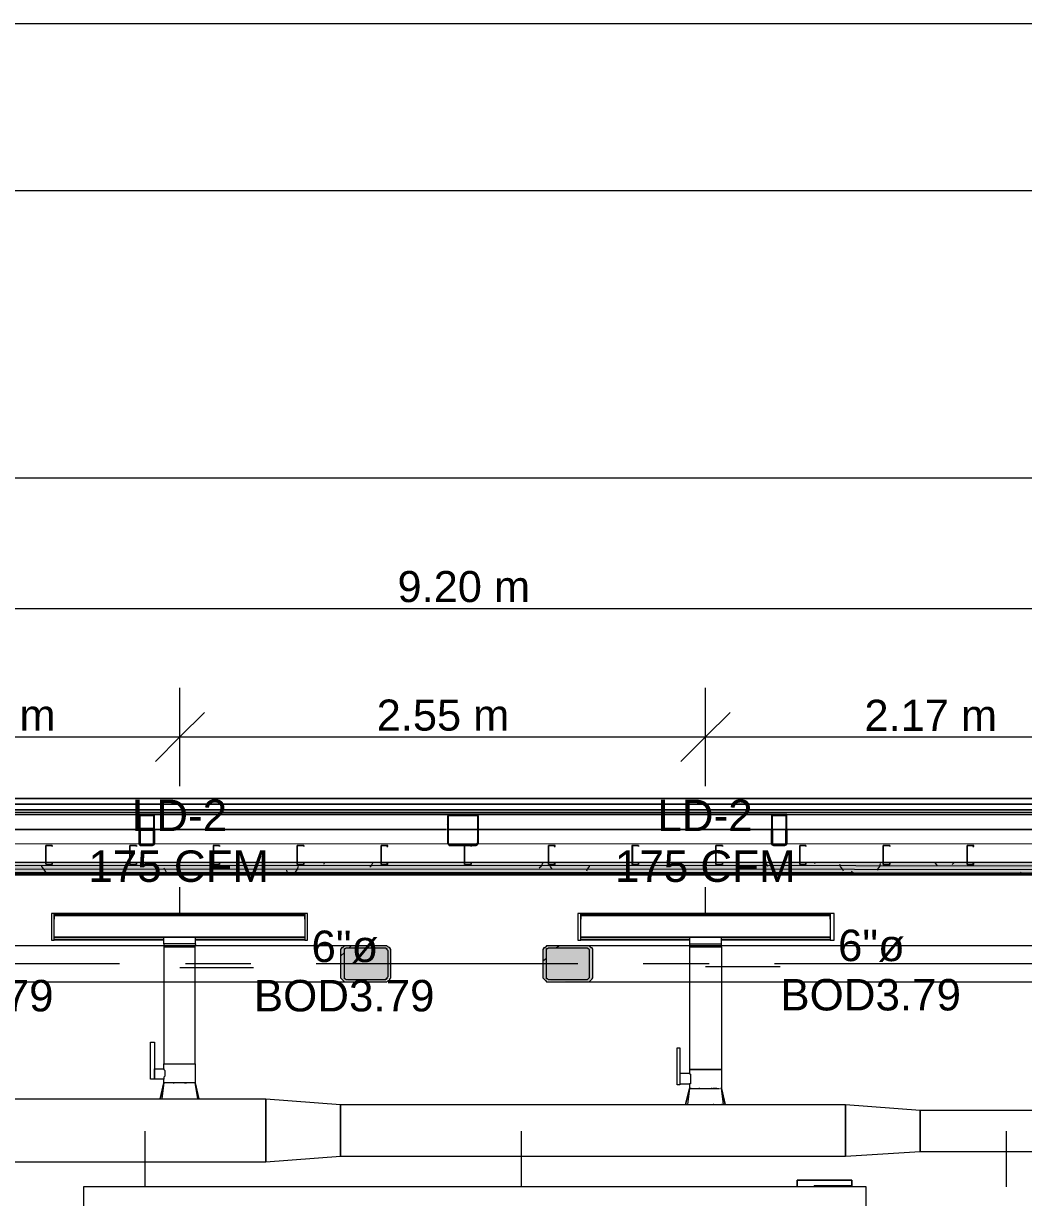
# Model space of a CAD drawing. Header units: metres. Extents: x 98 to 337, y -7 to 53.
# Drawn here: x 119.6 to 124.45, y 47.71 to 53.4 of the extents above; entities that cross this region are included whole.
import ezdxf

# ---------------------------------------------------------------- set-up
doc = ezdxf.new("R2010")
doc.units = ezdxf.units.M
for name, color, linetype, lineweight in [('A-Muros', 6, 'Continuous', 0), ('HVAC - Ductos', 5, 'Continuous', 0), ('PDF_Text', 7, 'Continuous', 0)]:
    doc.layers.add(name, color=color, linetype=linetype, lineweight=lineweight)
doc.layers.add('PDF_Geometry', color=7, linetype='Continuous', lineweight=0, true_color=0xaaaaaa)
doc.layers.add('PDF_Solid Fills', color=7, linetype='Continuous', lineweight=0, true_color=0xffffff)
doc.styles.add('PDF Helvetica', font='')
doc.styles.get('PDF Helvetica').set_extended_font_data('Helvetica')

msp = doc.modelspace()

# ---------------------------------------------------------------- hatches: boundary and pattern name
at = {"layer": 'PDF_Solid Fills', "lineweight": 0, "transparency": 33554559}
h = msp.add_hatch(color=256, dxfattribs=at)
h.paths.add_polyline_path([(120.2327, 49.5557), (120.2282, 49.5557), (120.2282, 49.4183), (120.2327, 49.5544)])
h.paths.add_polyline_path([(120.164, 49.5557), (120.1594, 49.5557), (120.1594, 49.4183)])
h.paths.add_polyline_path([(120.2282, 49.5649), (120.2327, 49.5604), (120.2327, 49.5649)])
h.paths.add_polyline_path([(120.2236, 49.5603), (120.2236, 49.5649), (120.1594, 49.5649)])
h.paths.add_polyline_path([(120.2236, 49.4137), (120.2236, 49.4183), (120.164, 49.4183)])
h = msp.add_hatch(color=256, dxfattribs=at)
h.paths.add_polyline_path([(121.7996, 49.5603), (121.7996, 49.5649), (121.6576, 49.5649)])
h.paths.add_polyline_path([(121.7996, 49.5603), (121.7951, 49.4274), (121.7905, 49.4228), (121.7996, 49.4183), (121.7996, 49.4228), (121.8042, 49.5603)])
h.paths.add_polyline_path([(121.6576, 49.5603), (121.6531, 49.5603), (121.6531, 49.4274)])
h.paths.add_polyline_path([(121.7905, 49.4137), (121.7905, 49.4183), (121.7401, 49.4228), (121.6576, 49.4228), (121.6622, 49.4183)])
h = msp.add_hatch(color=256, dxfattribs=at)
h.paths.add_polyline_path([(123.2933, 49.5649), (123.2979, 49.5603), (123.2979, 49.5649)])
h.paths.add_polyline_path([(123.2291, 49.5557), (123.2245, 49.5557), (123.2245, 49.4183)])
h.paths.add_polyline_path([(123.2979, 49.5557), (123.2933, 49.5557), (123.2933, 49.4183), (123.2979, 49.5553)])
h.paths.add_polyline_path([(123.2887, 49.5603), (123.2887, 49.5649), (123.2337, 49.5649)])
h.paths.add_polyline_path([(123.2291, 49.5603), (123.2291, 49.5649), (123.2245, 49.5649)])
h.paths.add_polyline_path([(123.2887, 49.4137), (123.2887, 49.4183), (123.2337, 49.4183)])
for points in [[(158.9939, 49.3266), (142.4356, 49.3312), (105.9562, 49.3312), (105.9562, 49.3175), (158.9939, 49.3175)], [(158.9801, 49.2946), (158.9801, 49.3175), (105.9562, 49.3175), (105.9562, 49.2992), (158.9618, 49.2992)], [(105.9562, 49.2854), (158.9573, 49.2854), (158.9618, 49.2808), (158.9618, 49.2808), (158.9618, 49.2992), (105.9562, 49.2992)], [(121.1536, 48.7586), (121.3548, 48.754), (121.3553, 48.754), (121.3553, 48.7586), (121.3644, 48.7631), (121.3736, 48.7723), (121.3781, 48.9181), (121.3781, 48.9189), (121.369, 48.9281), (121.1491, 48.9281), (121.1399, 48.9235), (121.1353, 48.9097), (121.1353, 48.7723), (121.1399, 48.7723)], [(122.1204, 48.9235), (122.1158, 48.9097), (122.1158, 48.7723), (122.1204, 48.7723), (122.1341, 48.7586), (122.3399, 48.754), (122.3403, 48.754), (122.3403, 48.7586), (122.354, 48.7723), (122.3586, 48.9143), (122.3449, 48.9281), (122.1295, 48.9281)]]:
    msp.add_hatch(color=256, dxfattribs=at).paths.add_polyline_path(points)

# ---------------------------------------------------------------- linework, layer by layer
at = {"layer": 'A-Muros', "lineweight": 0}
msp.add_lwpolyline([(117.1309, 49.6428), (118.6612, 49.6428), (120.196, 49.6428), (118.6612, 49.6428), (117.1309, 49.6428), (115.596, 49.6428)], close=True, dxfattribs=at)
at = {"layer": 'HVAC - Ductos', "lineweight": 0}
for points in [[(119.7333, 49.0839), (119.7333, 48.9555), (119.7471, 48.9555), (119.7471, 49.0839)], [(119.7471, 49.0747), (120.9612, 49.0747), (120.9612, 48.9692), (119.7471, 48.9692)], [(120.9749, 49.0839), (120.9612, 49.0839), (120.9612, 48.9555), (120.9749, 48.9555)], [(122.2854, 49.0839), (122.2854, 48.9555), (122.2991, 48.9555), (122.2991, 49.0839)], [(122.2991, 49.0747), (123.5086, 49.0747), (123.5086, 48.9692), (122.2991, 48.9692)], [(123.527, 49.0839), (123.5086, 49.0839), (123.5086, 48.9555), (123.527, 48.9555)], [(120.9612, 48.9692), (119.7471, 48.9692)], [(123.5086, 48.9692), (122.2991, 48.9692)], [(122.826, 48.9372), (122.826, 48.9235), (122.8352, 48.9235), (122.8489, 48.9235), (122.8764, 48.9235), (122.9038, 48.9235), (122.9314, 48.9235), (122.9588, 48.9235), (122.9726, 48.9235), (122.9818, 48.9235), (122.9818, 48.9372), (122.9818, 48.9692), (122.9772, 48.9692), (122.9726, 48.9692), (122.9588, 48.9692), (122.9405, 48.9692), (122.9222, 48.9692), (122.9038, 48.9692), (122.8856, 48.9692), (122.8672, 48.9692), (122.8489, 48.9692), (122.8398, 48.9692), (122.8306, 48.9692), (122.826, 48.9692)], [(122.7664, 48.4332), (122.7801, 48.4332), (122.7801, 48.2546), (122.7664, 48.2546)], [(120.3289, 48.2637), (120.3244, 48.2637)], [(120.3885, 48.2637), (120.3839, 48.2637), (120.3793, 48.2637), (120.3839, 48.2637)], [(122.8076, 48.1583), (122.826, 48.2362), (122.8076, 48.1583), (122.8122, 48.1583)], [(122.8352, 48.2362), (122.8306, 48.2362)], [(122.8764, 48.2362), (122.8718, 48.2362)], [(122.936, 48.2362), (122.9314, 48.2362)], [(122.9588, 48.2362), (122.9405, 48.2362)], [(119.5318, 48.1858), (120.7734, 48.1858), (120.7734, 47.8788), (119.5318, 47.8788)], [(120.7734, 48.1858), (121.1353, 48.1583), (121.1353, 47.9063), (120.7734, 47.8788)], [(121.1353, 48.1583), (123.582, 48.1583), (123.582, 47.9063), (121.1353, 47.9063)], [(122.9955, 48.1583), (123.0001, 48.1583)], [(123.582, 48.1583), (123.9439, 48.1308), (123.9439, 47.9293), (123.582, 47.9063)], [(123.9439, 48.1308), (125.8865, 48.1308), (125.8865, 47.9293), (123.9439, 47.9293)]]:
    msp.add_lwpolyline(points, close=True, dxfattribs=at)
for points in [[(120.9612, 49.0563), (120.9612, 49.0609), (120.9612, 49.0655), (120.9612, 49.0839), (120.9612, 49.0793), (119.7471, 49.0793), (119.7471, 49.0839), (119.7471, 49.0655), (119.7471, 49.0609), (119.7471, 49.0563)], [(120.9612, 49.0839), (119.7471, 49.0839)], [(119.7471, 49.0609), (119.7471, 49.0655), (119.7471, 49.0701)], [(120.9612, 49.0701), (120.9612, 49.0655), (120.9612, 49.0609)], [(123.5086, 49.0563), (123.5086, 49.0609), (123.5086, 49.0655), (123.5086, 49.0839), (123.5086, 49.0793), (122.2991, 49.0793), (122.2991, 49.0839), (122.2991, 49.0655), (122.2991, 49.0609), (122.2991, 49.0563)], [(123.5086, 49.0839), (122.2991, 49.0839)], [(122.2991, 49.0609), (122.2991, 49.0655), (122.2991, 49.0701)], [(123.5086, 49.0701), (123.5086, 49.0655), (123.5086, 49.0609)], [(119.7471, 49.0243), (119.7471, 49.0289)], [(119.7471, 49.0105), (119.7471, 49.0197)], [(120.9612, 49.0289), (120.9612, 49.0243)], [(120.9612, 49.0197), (120.9612, 49.0105)], [(122.2991, 49.0243), (122.2991, 49.0289)], [(122.2991, 49.0105), (122.2991, 49.0197)], [(123.5086, 49.0289), (123.5086, 49.0243)], [(123.5086, 49.0197), (123.5086, 49.0105)], [(120.2785, 48.9555), (119.7471, 48.9555), (119.7471, 48.9601), (119.7471, 48.9784), (119.7471, 48.9876)], [(119.7471, 48.9738), (119.7471, 48.9784), (119.7471, 48.983)], [(119.7471, 48.9601), (120.2785, 48.9601)], [(120.2785, 48.9372), (120.2785, 48.9235), (120.2831, 48.9235), (120.3014, 48.9235), (120.3244, 48.9235), (120.3565, 48.9235), (120.3839, 48.9235), (120.4069, 48.9235), (120.4251, 48.9235), (120.4297, 48.9235), (120.4343, 48.9372), (120.4251, 48.9372), (120.4114, 48.9372), (120.3839, 48.9372), (120.3565, 48.9372), (120.3244, 48.9372), (120.3014, 48.9372), (120.2831, 48.9372), (120.2785, 48.9372), (120.2785, 48.9692), (120.2831, 48.9692), (120.2877, 48.9692), (120.3014, 48.9692), (120.3152, 48.9692), (120.3335, 48.9692), (120.3565, 48.9692), (120.3747, 48.9692), (120.3931, 48.9692), (120.4069, 48.9692), (120.4206, 48.9692), (120.4297, 48.9692), (120.4297, 48.9372)], [(120.9612, 48.9876), (120.9612, 48.9784), (120.9612, 48.9601), (120.9612, 48.9555), (120.4297, 48.9555)], [(120.4297, 48.9601), (120.9612, 48.9601)], [(120.9612, 48.983), (120.9612, 48.9784), (120.9612, 48.9738)], [(122.826, 48.9555), (122.2991, 48.9555), (122.2991, 48.9601), (122.2991, 48.9784), (122.2991, 48.9876)], [(122.2991, 48.9738), (122.2991, 48.9784), (122.2991, 48.983)], [(122.2991, 48.9601), (122.826, 48.9601)], [(123.5086, 48.9876), (123.5086, 48.9784), (123.5086, 48.9601), (123.5086, 48.9555), (122.9818, 48.9555)], [(122.9818, 48.9601), (123.5086, 48.9601)], [(123.5086, 48.983), (123.5086, 48.9784), (123.5086, 48.9738)], [(120.2831, 48.9235), (120.2785, 48.9235), (120.2785, 48.3553), (120.2831, 48.3553), (120.2877, 48.3553), (120.3014, 48.3553), (120.3152, 48.3553), (120.3335, 48.3553), (120.3565, 48.3553), (120.3747, 48.3553), (120.3931, 48.3553), (120.4069, 48.3553), (120.4206, 48.3553), (120.4297, 48.3553), (120.4297, 48.2637), (120.4251, 48.2637), (120.4206, 48.2637), (120.4069, 48.2637), (120.3931, 48.2637), (120.3747, 48.2637), (120.3565, 48.2637), (120.3335, 48.2637), (120.3152, 48.2637), (120.3014, 48.2637), (120.2877, 48.2637), (120.2831, 48.2637), (120.2785, 48.2637), (120.2785, 48.282), (120.2327, 48.282), (120.2144, 48.282), (120.2144, 48.4607), (120.2327, 48.4607), (120.2327, 48.282), (120.2327, 48.2866), (120.2327, 48.2912), (120.2327, 48.2958), (120.2327, 48.3004), (120.2327, 48.3095), (120.2327, 48.3141), (120.2327, 48.3232), (120.2327, 48.3278), (120.2327, 48.3324), (120.2785, 48.3324), (120.2785, 48.3553), (120.2831, 48.3553), (120.2877, 48.3553), (120.3014, 48.3553), (120.3152, 48.3553), (120.3335, 48.3553), (120.3565, 48.3553), (120.3747, 48.3553), (120.3931, 48.3553), (120.4069, 48.3553), (120.4206, 48.3553), (120.4297, 48.3553), (120.4297, 48.9235), (120.4251, 48.9235), (120.4206, 48.9235), (120.4069, 48.9235), (120.3931, 48.9235), (120.3885, 48.9235)], [(120.2877, 48.9235), (120.3014, 48.9235), (120.3152, 48.9235), (120.3244, 48.9235)], [(120.3289, 48.9235), (120.3335, 48.9235), (120.3565, 48.9235), (120.3747, 48.9235), (120.3793, 48.9235)], [(120.3747, 48.9372), (120.361, 48.9372)], [(122.936, 48.9235), (122.9405, 48.9235), (122.9588, 48.9235), (122.9726, 48.9235), (122.9772, 48.9235), (122.9818, 48.9235), (122.9818, 48.3278), (122.9772, 48.3278), (122.9726, 48.3278), (122.9588, 48.3278), (122.9405, 48.3278), (122.9222, 48.3278), (122.9038, 48.3278), (122.8856, 48.3278), (122.8672, 48.3278), (122.8489, 48.3278), (122.8398, 48.3278), (122.8306, 48.3278), (122.826, 48.3278), (122.826, 48.3095), (122.7801, 48.3095), (122.7801, 48.305), (122.7801, 48.3004), (122.7801, 48.2958), (122.7801, 48.2912), (122.7801, 48.282), (122.7801, 48.2774), (122.7801, 48.2683), (122.7801, 48.2637), (122.7801, 48.2592), (122.826, 48.2592), (122.826, 48.2362), (122.8306, 48.2362), (122.8352, 48.2362), (122.8398, 48.2362), (122.8489, 48.2362), (122.8672, 48.2362), (122.8856, 48.2362), (122.9038, 48.2362), (122.9222, 48.2362), (122.9405, 48.2362), (122.9588, 48.2362), (122.9726, 48.2362)], [(122.826, 48.9372), (122.8306, 48.9372), (122.8489, 48.9372), (122.8764, 48.9372), (122.9038, 48.9372), (122.936, 48.9372), (122.9588, 48.9372), (122.9772, 48.9372), (122.9818, 48.9372)], [(122.8718, 48.9235), (122.8672, 48.9235), (122.8489, 48.9235), (122.8398, 48.9235), (122.8352, 48.9235), (122.8306, 48.9235), (122.826, 48.9235), (122.826, 48.3278), (122.8306, 48.3278), (122.8398, 48.3278), (122.8489, 48.3278), (122.8672, 48.3278), (122.8856, 48.3278), (122.9038, 48.3278), (122.9222, 48.3278), (122.9405, 48.3278), (122.9588, 48.3278), (122.9726, 48.3278), (122.9772, 48.3278), (122.9818, 48.3278), (122.9818, 48.2362), (122.9772, 48.2362)], [(122.8764, 48.9235), (122.8856, 48.9235), (122.9038, 48.9235), (122.9222, 48.9235), (122.9314, 48.9235)], [(120.2785, 48.3324), (120.2785, 48.3278), (120.2831, 48.3232), (120.2831, 48.3141), (120.2831, 48.305), (120.2831, 48.2958), (120.2785, 48.2912), (120.2785, 48.2866), (120.2785, 48.282)], [(120.2603, 48.1858), (120.2785, 48.2637), (120.2603, 48.1858)], [(120.2785, 48.2637), (120.2694, 48.1858), (120.2785, 48.1858)], [(120.4297, 48.1858), (120.4389, 48.1858), (120.4435, 48.1858), (120.4481, 48.1858), (120.4297, 48.2637), (120.4481, 48.1858)], [(120.4435, 48.1858), (120.4297, 48.2637)], [(122.826, 48.3095), (122.8306, 48.305), (122.8306, 48.3004), (122.8306, 48.2958), (122.8306, 48.2866), (122.8306, 48.2774), (122.8306, 48.2683), (122.8306, 48.2637), (122.8306, 48.2592), (122.826, 48.2592)], [(122.826, 48.2362), (122.8168, 48.1583), (122.8214, 48.1583), (122.8306, 48.1583)], [(122.9451, 48.1583), (122.9405, 48.1583), (122.9496, 48.1583), (122.9542, 48.1583), (122.9588, 48.1583), (122.9772, 48.1583), (122.9909, 48.1583), (122.9818, 48.2362)], [(123.0001, 48.1583), (122.9818, 48.2362), (123.0001, 48.1583)], [(120.2603, 48.1858), (120.2648, 48.1858)], [(120.2831, 48.1858), (120.3014, 48.1858)], [(120.306, 48.1858), (120.3106, 48.1858), (120.3198, 48.1858), (120.3335, 48.1858), (120.3381, 48.1858), (120.3427, 48.1858), (120.3656, 48.1858), (120.3702, 48.1858), (120.3747, 48.1858), (120.3885, 48.1858), (120.3977, 48.1858), (120.4023, 48.1858), (120.4069, 48.1858), (120.4251, 48.1858)], [(122.8352, 48.1583), (122.8489, 48.1583), (122.8534, 48.1583)], [(122.858, 48.1583), (122.8626, 48.1583), (122.8718, 48.1583), (122.8856, 48.1583), (122.8901, 48.1583), (122.8947, 48.1583), (122.9176, 48.1583)], [(122.9222, 48.1583), (122.9268, 48.1583), (122.936, 48.1583)], [(122.9863, 48.1583), (122.9818, 48.1583)]]:
    msp.add_lwpolyline(points, dxfattribs=at)
at = {"layer": 'PDF_Geometry', "color": 7, "lineweight": 0}
msp.add_lwpolyline([(188.0788, 53.3989), (188.0788, -6.5801), (98.1077, -6.5801), (98.1077, 53.3989)], close=True, dxfattribs=at)
msp.add_lwpolyline([(187.6018, 52.5879), (99.2073, 52.5879), (99.2073, -5.9158), (187.6018, -5.9158)], dxfattribs=at)
at = {"layer": 'PDF_Geometry', "lineweight": 0}
for points in [[(107.6972, 51.196), (158.751, 51.196)], [(107.6972, 50.5637), (117.1309, 50.5637), (126.3264, 50.5637), (135.5219, 50.5637), (144.7219, 50.5637), (153.9174, 50.5637), (158.751, 50.5637)], [(120.3565, 49.7023), (120.3565, 49.9406), (120.3565, 50.1789)], [(122.9038, 49.7023), (122.9038, 49.9406), (122.9038, 50.1789)], [(120.4755, 50.0597), (120.3565, 49.9406), (120.2373, 49.8215)], [(123.023, 50.0597), (122.9038, 49.9406), (122.7847, 49.8215)], [(118.5054, 49.9406), (120.3565, 49.9406), (122.9038, 49.9406), (125.0756, 49.9406), (126.3264, 49.9406), (127.5772, 49.9406), (129.9963, 49.9406), (132.081, 49.9406), (134.2298, 49.9406), (135.5219, 49.9406), (137.0338, 49.9406), (138.8665, 49.9406), (141.2077, 49.9406), (143.3749, 49.9406), (144.7219, 49.9406), (146.0735, 49.9406), (148.2132, 49.9406), (150.4078, 49.9406), (152.5062, 49.9406), (153.9174, 49.9406), (156.4373, 49.9406)], [(120.2327, 49.6428), (120.1548, 49.6428)], [(121.7676, 49.6428), (121.6897, 49.6428)], [(123.2979, 49.6428), (123.22, 49.6428)], [(118.6337, 49.5649), (117.1951, 49.5649), (118.6612, 49.5649), (120.196, 49.5649), (121.6622, 49.5649), (120.2236, 49.5649)], [(118.6933, 49.5649), (120.164, 49.5649)], [(120.1594, 49.5282), (120.164, 49.5328)], [(120.1869, 49.5603), (120.1915, 49.5649)], [(121.7676, 49.4137), (121.7905, 49.4137), (121.7996, 49.4183), (121.8042, 49.4274), (121.8042, 49.5557), (121.7996, 49.5603), (121.7905, 49.5649), (121.6622, 49.5649), (121.6576, 49.5603), (121.6531, 49.5557), (121.6531, 49.4274), (121.6576, 49.4183), (121.6622, 49.4137), (121.7401, 49.4137)], [(121.6531, 49.5145), (121.6576, 49.5236)], [(121.6943, 49.5603), (121.7034, 49.5649)], [(123.2337, 49.5649), (121.7905, 49.5649), (123.2612, 49.5649), (124.7915, 49.5649), (126.2622, 49.5649), (124.8236, 49.5649)], [(121.7996, 49.542), (121.8042, 49.5466)], [(123.2887, 49.5649), (124.7641, 49.5649)], [(123.2933, 49.5282), (123.2979, 49.5328)], [(120.1594, 49.4228), (120.1594, 49.4916)], [(120.164, 49.4916), (120.164, 49.4228), (120.164, 49.4183)], [(120.2282, 49.4183), (120.2282, 49.4228), (120.2282, 49.4916)], [(120.2282, 49.4779), (120.2327, 49.4825)], [(120.2327, 49.4916), (120.2327, 49.4228)], [(121.6531, 49.4916), (121.6531, 49.4228)], [(121.8042, 49.4228), (121.8042, 49.4916)], [(123.2245, 49.4228), (123.2245, 49.4916)], [(123.2245, 49.4595), (123.2291, 49.4595)], [(123.2291, 49.4916), (123.2291, 49.4228), (123.2291, 49.4183)], [(123.2933, 49.4183), (123.2933, 49.4228), (123.2933, 49.4916)], [(123.2979, 49.4916), (123.2979, 49.4228)], [(159.0855, 49.4137), (159.0855, 49.4183), (105.9562, 49.4228)], [(120.164, 49.4137), (120.1686, 49.4183)], [(121.6714, 49.4137), (121.6759, 49.4183)], [(122.1708, 49.4137), (122.1754, 49.4137)], [(122.5465, 49.4092), (122.5511, 49.4092)], [(120.5168, 49.3862), (120.5214, 49.3908)], [(158.9801, 37.1027), (158.9801, 49.2808), (158.9801, 49.2946), (158.9801, 49.3129), (105.9562, 49.3175)], [(158.9618, 37.1027), (158.9618, 49.2808), (158.9618, 49.2946), (105.9562, 49.2992)], [(105.9562, 49.2854), (158.9481, 49.2808), (158.9481, 37.1027), (148.5247, 37.1027), (148.5247, 37.089), (158.9481, 37.089), (148.5247, 37.089), (148.5247, 37.1027), (158.9481, 37.1027)], [(120.5168, 49.3312), (120.1136, 49.3312), (119.7059, 49.3312), (119.3027, 49.3312), (118.8949, 49.3312), (118.4917, 49.3312), (118.0839, 49.3312), (117.6807, 49.3312)], [(119.7059, 49.2854), (119.6967, 49.2992), (119.6875, 49.3129), (119.6875, 49.3175)], [(120.2373, 49.3312), (120.2327, 49.3266)], [(120.2923, 49.2808), (120.2831, 49.2992), (120.2785, 49.3038)], [(122.5465, 49.3312), (122.1433, 49.3312), (121.7356, 49.3312), (121.3323, 49.3312), (120.9245, 49.3312), (120.5214, 49.3312)], [(120.8787, 49.2808), (120.8742, 49.2946)], [(120.9291, 49.3129), (120.9245, 49.2992), (120.9154, 49.2854)], [(121.0574, 49.3312), (121.0529, 49.3221)], [(121.2911, 49.3312), (121.282, 49.3129), (121.2774, 49.3084)], [(122.1158, 49.3312), (122.1067, 49.3129), (122.0975, 49.3038)], [(122.1616, 49.2992), (122.1525, 49.3129), (122.1479, 49.3221), (122.1433, 49.3266)], [(122.3403, 49.3175), (122.3403, 49.3129), (122.3312, 49.2992), (122.3266, 49.29)], [(125.3871, 49.3312), (124.9839, 49.3312), (124.5762, 49.3312), (124.173, 49.3312), (123.7652, 49.3312), (123.362, 49.3312), (122.9542, 49.3312), (122.5511, 49.3312)], [(123.2063, 49.3129), (123.1971, 49.3312)], [(123.4354, 49.3266), (123.4308, 49.3312)], [(123.5728, 49.29), (123.5682, 49.2992), (123.5591, 49.3129), (123.5545, 49.3221)], [(123.614, 49.29), (123.6094, 49.2808)], [(123.7515, 49.3266), (123.7469, 49.3129), (123.7377, 49.2992), (123.7377, 49.2946)], [(124.0264, 49.3175), (124.0172, 49.3312)], [(124.1089, 49.3312), (124.0997, 49.3221)], [(124.4341, 49.2854), (124.4295, 49.2808)], [(117.2318, 49.2808), (126.2256, 49.2808)], [(126.2256, 49.2808), (117.2318, 49.2808)], [(120.3565, 49.0839), (120.3565, 49.2121)], [(122.9038, 49.0839), (122.9038, 49.2121)], [(121.1674, 48.9281), (117.4562, 48.9281)], [(121.1353, 48.8776), (121.1536, 48.896)], [(121.1766, 48.9189), (121.1858, 48.9281)], [(122.18, 48.9189), (122.1937, 48.9281)], [(126.0011, 48.9281), (122.3266, 48.9281)], [(120.0632, 48.841), (118.7941, 48.841)], [(120.7, 48.841), (120.3839, 48.841)], [(122.2854, 48.841), (121.0162, 48.841)], [(122.1158, 48.8548), (122.1341, 48.8685)], [(122.9222, 48.841), (122.6015, 48.841)], [(124.5074, 48.841), (123.2383, 48.841)], [(120.3565, 48.8226), (120.7138, 48.8226)], [(122.9038, 48.8272), (123.2658, 48.8272)], [(117.4562, 48.754), (121.1674, 48.754)], [(122.3266, 48.754), (126.0011, 48.754)], [(120.1869, 48.0301), (120.1869, 47.7597)], [(122.0105, 48.0301), (122.0105, 47.7597)], [(124.3609, 48.0301), (124.3609, 47.7597)], [(123.5591, 46.3394), (123.5591, 44.9924), (123.5591, 46.3394), (123.6827, 46.3394), (123.6827, 47.636), (123.6827, 47.7597), (120.0128, 47.7597), (119.8891, 47.7597), (119.8891, 46.3394), (119.8891, 46.0828), (119.8799, 46.0828), (119.8799, 46.3439), (119.8891, 46.3439)], [(123.614, 47.7643), (123.614, 47.7597), (123.614, 47.7643), (123.4308, 47.7643), (123.4308, 47.7597), (123.4308, 47.7643)]]:
    msp.add_lwpolyline(points, dxfattribs=at)
for points in [[(123.2612, 49.6428), (124.7915, 49.6428), (123.2612, 49.6428), (121.7264, 49.6428), (120.196, 49.6428), (121.7264, 49.6428)], [(120.196, 49.6153), (118.6612, 49.6153)], [(120.196, 49.5878), (118.6612, 49.5878)], [(120.196, 49.5741), (118.6612, 49.5741)], [(121.7264, 49.6153), (120.196, 49.6153)], [(121.7264, 49.5878), (120.196, 49.5878)], [(121.7264, 49.5741), (120.196, 49.5741)], [(123.2612, 49.6153), (121.7264, 49.6153)], [(123.2612, 49.5878), (121.7264, 49.5878)], [(123.2612, 49.5741), (121.7264, 49.5741)], [(124.7915, 49.6153), (123.2612, 49.6153)], [(124.7915, 49.5878), (123.2612, 49.5878)], [(124.7915, 49.5741), (123.2612, 49.5741)], [(120.2327, 49.5557), (120.2327, 49.5649), (120.2236, 49.5649), (120.164, 49.5649), (120.1594, 49.5649), (120.1594, 49.5557), (120.1594, 49.4228), (120.1594, 49.4183), (120.164, 49.4137), (120.2236, 49.4137), (120.2327, 49.4183), (120.2327, 49.4228)], [(120.164, 49.5603), (120.2236, 49.5603), (120.2282, 49.5603), (120.2282, 49.5557), (120.2282, 49.4228), (120.2282, 49.4183), (120.2236, 49.4183), (120.164, 49.4183), (120.164, 49.4228), (120.164, 49.5557)], [(121.7996, 49.4274), (121.7951, 49.4228), (121.7905, 49.4183), (121.6622, 49.4183), (121.6576, 49.4228), (121.6576, 49.4274), (121.6576, 49.5557), (121.6576, 49.5603), (121.6622, 49.5603), (121.7905, 49.5603), (121.7951, 49.5603), (121.7996, 49.5557)], [(123.2245, 49.4228), (123.2245, 49.4183), (123.2337, 49.4137), (123.2887, 49.4137), (123.2979, 49.4183), (123.2979, 49.4228), (123.2979, 49.5557), (123.2979, 49.5649), (123.2887, 49.5649), (123.2337, 49.5649), (123.2245, 49.5649), (123.2245, 49.5557)], [(123.2887, 49.4183), (123.2337, 49.4183), (123.2291, 49.4183), (123.2291, 49.4228), (123.2291, 49.5557), (123.2291, 49.5603), (123.2337, 49.5603), (123.2887, 49.5603), (123.2933, 49.5603), (123.2933, 49.5557), (123.2933, 49.4228), (123.2933, 49.4183)], [(118.7025, 49.4916), (120.1594, 49.4916)], [(120.164, 49.4916), (120.196, 49.4916)], [(120.196, 49.4916), (120.2282, 49.4916)], [(120.2327, 49.4916), (121.6485, 49.4916)], [(121.7264, 49.4916), (121.7996, 49.4916), (121.7264, 49.4916), (121.6576, 49.4916)], [(121.8042, 49.4916), (123.2245, 49.4916)], [(123.2612, 49.4916), (123.2933, 49.4916), (123.2612, 49.4916), (123.2291, 49.4916)], [(123.2979, 49.4916), (124.7549, 49.4916)], [(119.7379, 49.4137), (119.7105, 49.4137), (119.7059, 49.4137), (119.7059, 49.3266), (119.7059, 49.3221), (119.7105, 49.3221), (119.7379, 49.3221), (119.7379, 49.3312), (119.7379, 49.3221), (119.7105, 49.3221), (119.7059, 49.3266), (119.7059, 49.4137), (119.7105, 49.4137), (119.7379, 49.4137), (119.7379, 49.4092)], [(120.1456, 49.4137), (120.1136, 49.4137), (120.1136, 49.3266), (120.1136, 49.3221), (120.1456, 49.3221), (120.1456, 49.3312), (120.1456, 49.3221), (120.1136, 49.3221), (120.1136, 49.3266), (120.1136, 49.4137), (120.1456, 49.4137), (120.1456, 49.4092)], [(120.5489, 49.4137), (120.5214, 49.4137), (120.5168, 49.4137), (120.5168, 49.3266), (120.5214, 49.3221), (120.5489, 49.3221), (120.5489, 49.3312), (120.5489, 49.3221), (120.5214, 49.3221), (120.5214, 49.3266), (120.5214, 49.4137), (120.5489, 49.4137), (120.5489, 49.4092)], [(120.9567, 49.4137), (120.9245, 49.4137), (120.9245, 49.3266), (120.9245, 49.3221), (120.9567, 49.3221), (120.9567, 49.3312), (120.9567, 49.3221), (120.9245, 49.3221), (120.9245, 49.3266), (120.9245, 49.4137), (120.9567, 49.4137), (120.9567, 49.4092)], [(121.3644, 49.4137), (121.3323, 49.4137), (121.3323, 49.3266), (121.3323, 49.3221), (121.3644, 49.3221), (121.3644, 49.3312), (121.3599, 49.3312), (121.3599, 49.3221), (121.3323, 49.3221), (121.3323, 49.3266), (121.3323, 49.4137), (121.3599, 49.4137), (121.3599, 49.4092), (121.3644, 49.4092)], [(121.7676, 49.4137), (121.7401, 49.4137), (121.7356, 49.4137), (121.7356, 49.3266), (121.7356, 49.3221), (121.7401, 49.3221), (121.7676, 49.3221), (121.7676, 49.3312), (121.7676, 49.3221), (121.7401, 49.3221), (121.7356, 49.3221), (121.7356, 49.3266), (121.7356, 49.4137), (121.7401, 49.4137), (121.7676, 49.4137), (121.7676, 49.4092)], [(122.1754, 49.4137), (122.1433, 49.4137), (122.1433, 49.3266), (122.1433, 49.3221), (122.1754, 49.3221), (122.1754, 49.3312), (122.1708, 49.3312), (122.1708, 49.3221), (122.1433, 49.3221), (122.1433, 49.3266), (122.1433, 49.4137), (122.1708, 49.4137), (122.1708, 49.4092), (122.1754, 49.4092)], [(122.5785, 49.4137), (122.5511, 49.4137), (122.5465, 49.4137), (122.5465, 49.3266), (122.5465, 49.3221), (122.5511, 49.3221), (122.5785, 49.3221), (122.5785, 49.3312), (122.5785, 49.3221), (122.5511, 49.3221), (122.5511, 49.3266), (122.5511, 49.4137), (122.5785, 49.4137), (122.5785, 49.4092)], [(122.9863, 49.4137), (122.9542, 49.4137), (122.9542, 49.3266), (122.9542, 49.3221), (122.9863, 49.3221), (122.9863, 49.3312), (122.9863, 49.3221), (122.9542, 49.3221), (122.9542, 49.3266), (122.9542, 49.4137), (122.9863, 49.4137), (122.9863, 49.4092)], [(123.3896, 49.4137), (123.362, 49.4137), (123.362, 49.3266), (123.362, 49.3221), (123.3896, 49.3221), (123.3896, 49.3312), (123.3896, 49.3221), (123.362, 49.3221), (123.362, 49.3266), (123.362, 49.4137), (123.3896, 49.4137), (123.3896, 49.4092)], [(123.7973, 49.4137), (123.7698, 49.4137), (123.7652, 49.4137), (123.7652, 49.3266), (123.7652, 49.3221), (123.7698, 49.3221), (123.7973, 49.3221), (123.7973, 49.3312), (123.7973, 49.3221), (123.7698, 49.3221), (123.7652, 49.3221), (123.7652, 49.3266), (123.7652, 49.4137), (123.7698, 49.4137), (123.7973, 49.4137), (123.7973, 49.4092)], [(124.2051, 49.4137), (124.173, 49.4137), (124.173, 49.3266), (124.173, 49.3221), (124.2051, 49.3221), (124.2051, 49.3312), (124.2005, 49.3312), (124.2005, 49.3221), (124.173, 49.3221), (124.173, 49.3266), (124.173, 49.4137), (124.2005, 49.4137), (124.2005, 49.4092), (124.2051, 49.4092)], [(117.2318, 49.2808), (126.2256, 49.2808)], [(117.2318, 49.2717), (126.2256, 49.2717)], [(117.2318, 49.2717), (126.2256, 49.2717)], [(121.1674, 48.9281), (121.1628, 48.9281), (121.1536, 48.9281), (121.1491, 48.9235), (121.1445, 48.9189), (121.1399, 48.9189), (121.1353, 48.9097), (121.1353, 48.9052), (121.1353, 48.7768), (121.1353, 48.7723), (121.1399, 48.7677), (121.1445, 48.7631), (121.1491, 48.7586), (121.1536, 48.754), (121.1628, 48.754), (121.1674, 48.754), (121.3461, 48.754), (121.3553, 48.754), (121.3599, 48.754), (121.3644, 48.7586), (121.3736, 48.7631), (121.3736, 48.7677), (121.3782, 48.7723), (121.3782, 48.7768), (121.3782, 48.9052), (121.3782, 48.9097), (121.3736, 48.9189), (121.3644, 48.9235), (121.3599, 48.9281), (121.3553, 48.9281), (121.3461, 48.9281)], [(121.1536, 48.7768), (121.1536, 48.9052), (121.1536, 48.9097), (121.1536, 48.9143), (121.1582, 48.9143), (121.1628, 48.9189), (121.1674, 48.9189), (121.3461, 48.9189), (121.3507, 48.9189), (121.3553, 48.9189), (121.3553, 48.9143), (121.3599, 48.9143), (121.3599, 48.9097), (121.3644, 48.9052), (121.3644, 48.7768), (121.3599, 48.7723), (121.3599, 48.7677), (121.3553, 48.7677), (121.3553, 48.7631), (121.3507, 48.7631), (121.3461, 48.7631), (121.1674, 48.7631), (121.1628, 48.7631), (121.1582, 48.7677), (121.1536, 48.7677), (121.1536, 48.7723)], [(122.3266, 48.754), (122.3312, 48.754), (122.3403, 48.754), (122.3449, 48.7586), (122.3494, 48.7631), (122.354, 48.7677), (122.3586, 48.7723), (122.3586, 48.7768), (122.3586, 48.9052), (122.3586, 48.9097), (122.354, 48.9189), (122.3494, 48.9189), (122.3449, 48.9235), (122.3403, 48.9281), (122.3312, 48.9281), (122.3266, 48.9281), (122.1479, 48.9281), (122.1433, 48.9281), (122.1341, 48.9281), (122.1295, 48.9235), (122.1249, 48.9189), (122.1204, 48.9189), (122.1158, 48.9097), (122.1158, 48.9052), (122.1158, 48.7768), (122.1158, 48.7723), (122.1204, 48.7677), (122.1249, 48.7631), (122.1295, 48.7586), (122.1341, 48.754), (122.1433, 48.754), (122.1479, 48.754)], [(122.3403, 48.9052), (122.3403, 48.7768), (122.3403, 48.7723), (122.3358, 48.7677), (122.3312, 48.7631), (122.3266, 48.7631), (122.1479, 48.7631), (122.1433, 48.7631), (122.1387, 48.7677), (122.1341, 48.7677), (122.1341, 48.7723), (122.1341, 48.7768), (122.1341, 48.9052), (122.1341, 48.9097), (122.1341, 48.9143), (122.1387, 48.9143), (122.1433, 48.9189), (122.1479, 48.9189), (122.3266, 48.9189), (122.3312, 48.9189), (122.3358, 48.9143), (122.3403, 48.9097)], [(123.3483, 47.7597), (123.3483, 47.7918), (123.614, 47.7918), (123.614, 47.7597), (123.614, 47.7918), (123.3483, 47.7918)]]:
    msp.add_lwpolyline(points, close=True, dxfattribs=at)

# ---------------------------------------------------------------- texts
at = {"layer": 'PDF_Text', "lineweight": 0, "attachment_point": 4, "style": 'PDF Helvetica'}
for s, insert, char_height in [('9.20 m', (121.4111, 50.6684), 0.15053), ('1.85 m', (119.111, 50.0453), 0.15053), ('2.55 m', (121.3103, 50.0453), 0.15053), ('2.17 m', (123.6745, 50.0453), 0.15053), ('LD-2', (120.1236, 49.5603), 0.15242), ('LD-2', (122.6711, 49.5603), 0.15242), ('175 CFM', (119.9128, 49.3129), 0.15242), ('175 CFM', (122.4649, 49.3129), 0.15242), ('6"ø', (120.9941, 48.9234), 0.15242), ('6"ø', (123.5462, 48.928), 0.15242), ('BOD3.79', (118.8682, 48.6852), 0.15242), ('BOD3.79', (120.7146, 48.6852), 0.15242), ('BOD3.79', (123.2667, 48.6898), 0.15242)]:
    msp.add_mtext(s, dxfattribs=dict(at, insert=insert, char_height=char_height))

doc.saveas('drawing.dxf')
